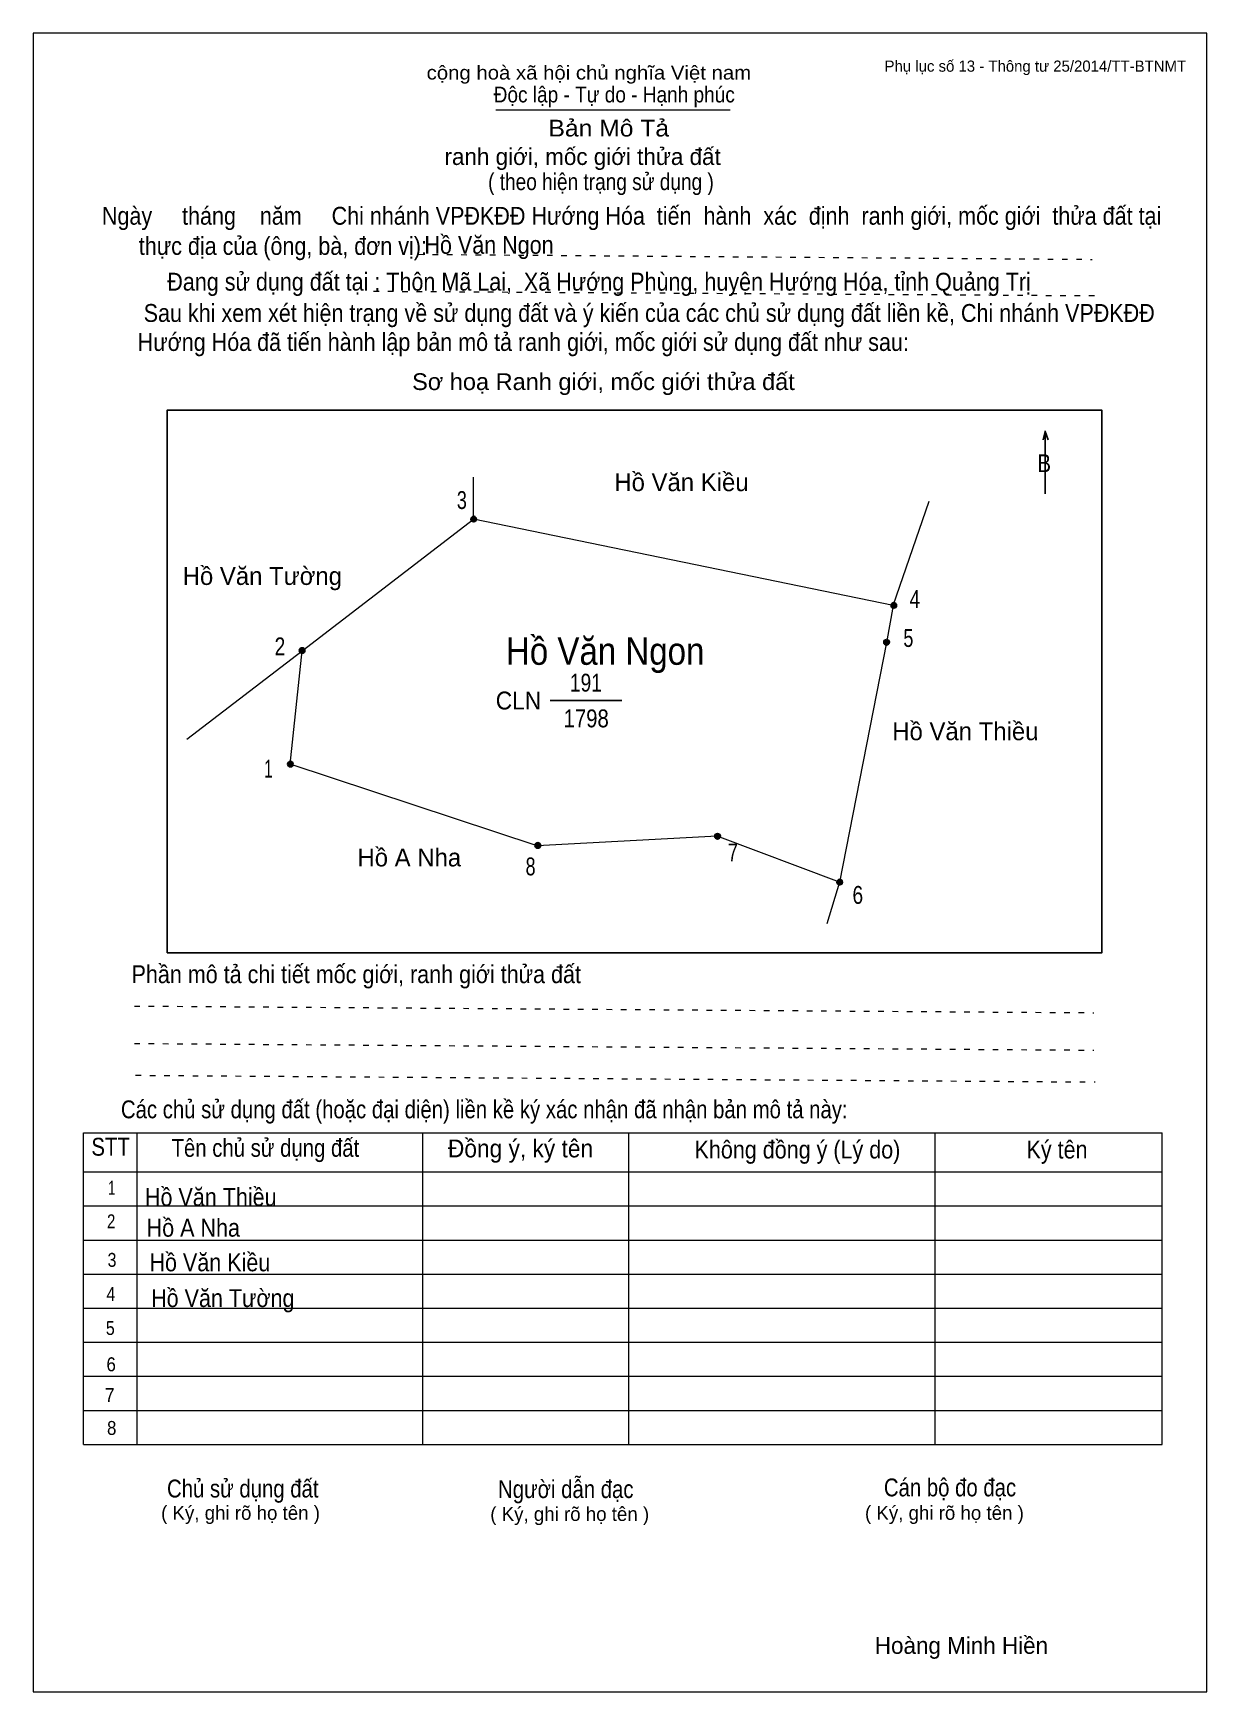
# Model space of a CAD drawing. Header units: centimetres. Extents: x 0 to 21, y 0 to 29.7.
import ezdxf
from ezdxf.enums import TextEntityAlignment as Align

# ---------------------------------------------------------------- set-up
doc = ezdxf.new("R2010")
doc.units = ezdxf.units.CM
doc.header["$LTSCALE"] = 0.13
doc.linetypes.add('DOTTED', pattern=[1.5, 0.3, -1.2])
for name, color, linetype, lineweight in [('1', 7, 'Continuous', 13), ('32', 7, 'Continuous', 25), ('33', 7, 'Continuous', 25), ('6', 7, 'Continuous', 13), ('62', 7, 'Continuous', 13)]:
    doc.layers.add(name, color=color, linetype=linetype, lineweight=lineweight)
for name, color, linetype in [('2', 7, 'Continuous'), ('34', 7, 'Continuous'), ('63', 7, 'Continuous')]:
    doc.layers.add(name, color=color, linetype=linetype)

msp = doc.modelspace()

# ---------------------------------------------------------------- hatches: boundary and pattern name
at = {"layer": '32'}
for points in [[(7.9319, 21, 1), (7.8319, 21, 1)], [(15.4492, 19.4536, 1), (15.3492, 19.4536, 1)], [(15.3198, 18.7935, 1), (15.2198, 18.7935, 1)], [(4.8621, 18.646, 1), (4.7621, 18.646, 1)], [(4.6524, 16.6115, 1), (4.5524, 16.6115, 1)], [(9.0786, 15.1552, 1), (8.9786, 15.1552, 1)], [(12.2958, 15.3191, 1), (12.1958, 15.3191, 1)], [(14.4811, 14.5, 1), (14.3811, 14.5, 1)]]:
    msp.add_hatch(color=256, dxfattribs=at).paths.add_polyline_path(points)

# ---------------------------------------------------------------- linework, layer by layer
at = {"layer": '1'}
msp.add_lwpolyline([(21, 0), (21, 29.7), (0, 29.7), (0, 0)], close=True, dxfattribs=at)
at = {"layer": '32'}
for centre in [(7.8819, 21), (15.3992, 19.4536), (15.2698, 18.7935), (4.8121, 18.646), (4.6024, 16.6115), (9.0286, 15.1552), (12.2458, 15.3191), (14.4311, 14.5)]:
    msp.add_circle(centre, 0.05, dxfattribs=at)
at = {"layer": '33'}
msp.add_line((9.25, 17.75), (10.53, 17.75), dxfattribs=at)
at = {"layer": '6'}
for p, q in [((7.88, 21), (7.88, 21.75)), ((15.39, 19.45), (16.03, 21.32)), ((15.39, 19.45), (7.88, 21))]:
    msp.add_line(p, q, dxfattribs=at)
for points in [[(2.75, 17.06), (4.81, 18.64), (7.88, 21)], [(15.39, 19.45), (15.27, 18.79), (14.43, 14.5), (14.2, 13.75)], [(14.43, 14.5), (12.24, 15.32), (9.02, 15.15), (4.6, 16.61), (4.81, 18.64)]]:
    msp.add_lwpolyline(points, dxfattribs=at)
at = {"layer": '62'}
for p, q in [((8.28, 28.33), (12.47, 28.33)), ((0.9, 10.01), (20.2, 10.01)), ((0.9, 4.43), (0.9, 10.01)), ((1.86, 4.43), (1.86, 10.01)), ((6.97, 4.43), (6.97, 9.99)), ((10.66, 4.43), (10.66, 9.99)), ((16.14, 4.43), (16.14, 10.01)), ((20.2, 4.43), (20.2, 10.01)), ((0.9, 9.31), (20.2, 9.31)), ((0.9, 8.7), (20.2, 8.7)), ((0.9, 8.09), (20.2, 8.09)), ((0.9, 7.48), (20.2, 7.48)), ((0.9, 6.87), (20.2, 6.87)), ((0.9, 6.26), (20.2, 6.26)), ((0.9, 5.65), (20.2, 5.65)), ((0.9, 5.04), (20.2, 5.04)), ((0.9, 4.43), (20.2, 4.43))]:
    msp.add_line(p, q, dxfattribs=at)
at = {"layer": '62', "linetype": 'DOTTED'}
for p, q in [((6.89, 25.74), (18.95, 25.65)), ((6.09, 25.08), (19.04, 25)), ((1.81, 12.28), (18.98, 12.16)), ((1.81, 11.61), (18.98, 11.49)), ((1.83, 11.04), (19, 10.92))]:
    msp.add_line(p, q, dxfattribs=at)
at = {"layer": '62', "lineweight": 25}
for p, q in [((18.11, 22.58), (18.11, 21.45)), ((18.11, 22.57), (18.07, 22.42)), ((18.11, 22.57), (18.16, 22.42))]:
    msp.add_line(p, q, dxfattribs=at)
msp.add_lwpolyline([(2.4, 13.23), (19.12, 13.23), (19.12, 22.95), (2.4, 22.95)], close=True, dxfattribs=at)

# ---------------------------------------------------------------- texts
at = {"layer": '2', "width": 0.9}
msp.add_text('Hồ Văn Ngon', height=0.4914, dxfattribs=at).set_placement((10.235, 18.39), align=Align.CENTER)
at = {"layer": '32'}
for s, width, p in [('3', 0.75, (7.67, 21.18)), ('4', 0.8, (15.775, 19.41)), ('5', 0.75, (15.66, 18.71)), ('2', 0.8, (4.415, 18.56)), ('1', 0.65, (4.21, 16.37)), ('7', 0.75, (12.52, 14.87)), ('8', 0.75, (8.9, 14.62)), ('6', 0.8, (14.755, 14.11))]:
    msp.add_text(s, height=0.32, dxfattribs=dict(at, width=width)).set_placement(p, align=Align.CENTER)
at = {"layer": '33'}
for s, p in [('Hồ Văn Kiều', (11.6, 21.5)), ('Hồ Văn Tường', (4.1, 19.82)), ('Hồ Văn Thiều', (16.68, 17.04)), ('Hồ A Nha', (6.73, 14.78))]:
    msp.add_text(s, height=0.32, dxfattribs=at).set_placement(p, align=Align.CENTER)
for s, width, p in [('191', 0.8, (9.89, 17.91)), ('1798', 0.85, (9.895, 17.27))]:
    msp.add_text(s, height=0.32, dxfattribs=dict(at, width=width)).set_placement(p, align=Align.CENTER)
at = {"layer": '33', "width": 0.95}
msp.add_text('CLN', height=0.32, dxfattribs=at).set_placement((9.09, 17.59), align=Align.RIGHT)
at = {"layer": '34', "width": 0.9}
for s, p in [('Hồ Văn Ngon', (7, 25.75)), ('Hồ Văn Thiều', (2, 8.7)), ('Hồ A Nha', (2.03, 8.15)), ('Hồ Văn Kiều', (2.08, 7.53)), ('Hồ Văn Tường', (2.11, 6.89))]:
    msp.add_text(s, height=0.32, dxfattribs=at).set_placement(p)
at = {"layer": '62'}
for s, height, width, p in [('cộng hoà xã hội chủ nghĩa Việt nam', 0.2474, 1.1, (7.04, 28.87)), ('Độc lập - Tự do - Hạnh phúc', 0.2828, 0.9, (8.24, 28.46)), ('Bản Mô Tả', 0.3, 1.1, (9.22, 27.85)), ('( theo hiện trạng sử dụng )', 0.3, 0.85, (8.14, 26.89)), ('Ngày     tháng    năm     Chi nhánh VPĐKĐĐ Hướng Hóa  tiến  hành  xác  định  ranh giới, mốc giới  thửa đất tại ', 0.32, 0.9, (1.23, 26.27)), ('thực địa của (ông, bà, đơn vị): ', 0.32, 0.9, (1.89, 25.73)), ('Đang sử dụng đất tại : Thôn Mã Lai,  Xã Hướng Phùng, huyện Hướng Hóa, tỉnh Quảng Trị', 0.32, 0.9, (2.4, 25.09)), (' Sau khi xem xét hiện trạng về sử dụng đất và ý kiến của các chủ sử dụng đất liền kề, Chi nhánh VPĐKĐĐ ', 0.32, 0.9, (1.87, 24.53)), ('Hướng Hóa đã tiến hành lập bản mô tả ranh giới, mốc giới sử dụng đất như sau:', 0.32, 0.9, (1.87, 24.01)), ('Sơ hoạ Ranh giới, mốc giới thửa đất', 0.3, 1.05, (6.78, 23.31)), ('B', 0.32, 0.85, (17.97, 21.84)), ('Phần mô tả chi tiết mốc giới, ranh giới thửa đất ', 0.32, 0.9, (1.76, 12.69)), ('Các chủ sử dụng đất (hoặc đại diện) liền kề ký xác nhận đã nhận bản mô tả này:', 0.32, 0.85, (1.57, 10.27))]:
    msp.add_text(s, height=height, dxfattribs=dict(at, width=width)).set_placement(p)
msp.add_text('ranh giới, mốc giới thửa đất', height=0.3, dxfattribs=at).set_placement((7.36, 27.34))
for s, height, width, p in [('STT', 0.32, 0.85, (1.385, 9.6)), ('Tên chủ sử dụng đất', 0.32, 0.85, (4.155, 9.58)), ('Đồng ý, ký tên', 0.32, 0.95, (8.72, 9.57)), ('Không đồng ý (Lý do)', 0.32, 0.9, (13.675, 9.55)), ('Ký tên', 0.32, 0.9, (18.32, 9.55)), ('1', 0.25, 0.7, (1.405, 8.9)), ('2', 0.25, 0.8, (1.395, 8.3)), ('3', 0.25, 0.85, (1.41, 7.61)), ('4', 0.25, 0.85, (1.39, 7)), ('5', 0.25, 0.85, (1.38, 6.39)), ('6', 0.25, 0.9, (1.395, 5.74)), ('7', 0.25, 0.95, (1.37, 5.19)), ('8', 0.25, 0.9, (1.405, 4.6)), ('Người dẫn đạc', 0.32, 0.85, (9.53, 3.47)), ('Chủ sử dụng đất', 0.32, 0.85, (3.75, 3.48)), ('Cán bộ đo đạc', 0.32, 0.85, (16.405, 3.5))]:
    msp.add_text(s, height=height, dxfattribs=dict(at, width=width)).set_placement(p, align=Align.CENTER)
for p in [(3.71, 3.08), (9.6, 3.06), (16.305, 3.08)]:
    msp.add_text('( Ký, ghi rõ họ tên )', height=0.25, dxfattribs=at).set_placement(p, align=Align.CENTER)
at = {"layer": '63'}
msp.add_text('Phụ lục số 13 - Thông tư 25/2014/TT-BTNMT', height=0.2, dxfattribs=at).set_placement((20.63, 29.01), align=Align.RIGHT)
msp.add_text('Hoàng Minh Hiền', height=0.3, dxfattribs=at).set_placement((16.61, 0.68), align=Align.CENTER)

doc.saveas('drawing.dxf')
